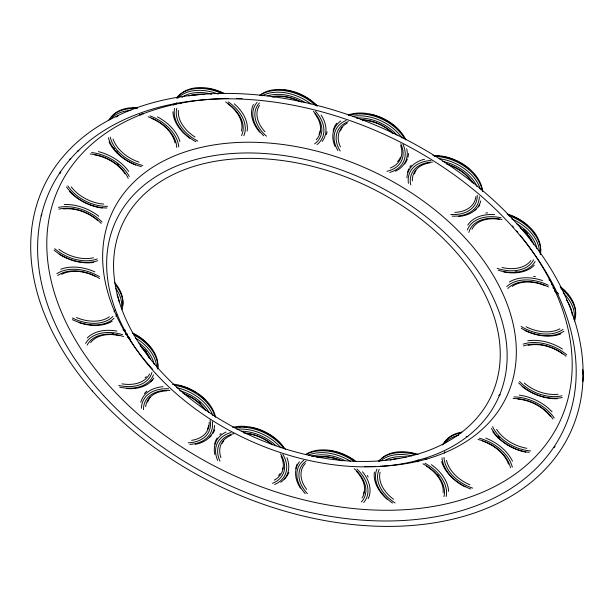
<?xml version="1.0" encoding="UTF-8"?>
<svg xmlns="http://www.w3.org/2000/svg" width="614" height="614" viewBox="0 0 614 614"><rect width="100%" height="100%" fill="white"/><g stroke="black" fill="none" stroke-linecap="round" stroke-linejoin="round"><path stroke-width="0.92" d="M520.181 235.177A276.423 187.101 25 0 1 442.686 504.647A276.423 187.101 25 0 1 69.973 330.186A276.423 187.101 25 0 1 228.132 98.47M236.482 98.463A276.423 187.101 25 0 1 242.093 98.585M512.406 225.937A276.423 187.101 25 0 1 513.634 227.349M516.65 230.887A276.423 187.101 25 0 1 517.84 232.315M152.533 369.244A217.64 147.314 25 0 1 194.515 149.079A217.64 147.314 25 0 1 493.955 276.607A217.64 147.314 25 0 1 380.335 466.264M375.614 466.417A217.64 147.314 25 0 1 364.555 466.417M125.778 333.924A36.326 24.591 25 0 1 127.39 334.53M479.826 204.915A39.856 26.978 25 0 1 478.398 206.895M476.065 209.274A39.856 26.978 25 0 1 474.737 210.333M407.527 172.411A39.856 26.978 25 0 1 408.84 168.873M409.761 167.223A39.856 26.978 25 0 1 411.188 165.25M434.566 156.386A39.856 26.978 25 0 1 482.259 190.478M432.916 155.526A39.181 26.525 25 0 1 482.612 191.591M434.75 155.964A37.416 25.327 25 0 1 439.271 156.133M442.019 156.455A37.416 25.327 25 0 1 468.858 168.812M475.09 175.397A37.416 25.327 25 0 1 476.111 176.801M414.389 173.931A32.795 22.204 25 0 1 415.962 170.562M475.865 196.549A33.471 22.657 25 0 1 454.844 212.367M412.347 180.838A33.471 22.657 25 0 1 429.946 162.856M449.034 165.02A33.471 22.657 25 0 1 471.951 182.258M477.224 195.275A35.236 23.854 25 0 1 450.799 214.463M410.735 184.937A35.236 23.854 25 0 1 432.486 162.088M446.286 163.869A35.236 23.854 25 0 1 473.494 183.609M479.311 196.641A37.416 25.327 25 0 1 452.142 216.136M408.433 183.348A37.416 25.327 25 0 1 430.921 160.507M442.725 161.436A37.416 25.327 25 0 1 477.055 186.625M480.777 200.885A39.181 26.525 25 0 1 458.481 216.504M406.936 177.768A39.181 26.525 25 0 1 424.604 159.21M439.187 158.658A39.181 26.525 25 0 1 480.332 189.181M517.118 271.895A39.856 26.978 25 0 1 515.261 271.994M485.843 213.043A39.856 26.978 25 0 1 487.631 212.828M508.331 215.499A39.856 26.978 25 0 1 540.481 254.112M507.164 214.017A39.181 26.525 25 0 1 540.113 254.365M508.215 214.631A37.416 25.327 25 0 1 527.134 225.269M532.768 231.186A37.416 25.327 25 0 1 534.779 233.995M523.481 229.567A32.795 22.204 25 0 1 527.319 233.497M530.887 260.582A33.471 22.657 25 0 1 501.991 267.504M471.989 229.268A33.471 22.657 25 0 1 499.527 219.344M523.258 230.687A33.471 22.657 25 0 1 531.87 241.954M533.574 259.768A35.236 23.854 25 0 1 497.21 268.372M468.843 232.491A35.236 23.854 25 0 1 501.991 219.513M520.196 227.832A35.236 23.854 25 0 1 533.696 244.288M535.132 261.487A37.416 25.327 25 0 1 498.269 270.275M467.331 230.043A37.416 25.327 25 0 1 501.078 217.755M516.451 223.649A37.416 25.327 25 0 1 536.905 248.432M534.326 265.194A39.181 26.525 25 0 1 503.687 271.933M467.738 225.184A39.181 26.525 25 0 1 494.661 214.647M511.83 218.968A39.181 26.525 25 0 1 539.422 252.016M533.62 276.384A39.856 26.978 25 0 1 535.37 276.676M560.935 288.411A39.856 26.978 25 0 1 574.481 321.022M548.916 279.807A39.181 26.525 25 0 1 550.566 280.575M560.498 286.761A39.181 26.525 25 0 1 575.272 316.694M560.152 286.892A37.416 25.327 25 0 1 561.618 288.096M563.683 289.969A37.416 25.327 25 0 1 564.98 291.266M567.359 293.968A37.416 25.327 25 0 1 568.426 295.349M559.884 328.835A33.471 22.657 25 0 1 526.075 326.755M512.191 286.416A33.471 22.657 25 0 1 545.017 285.656M554.849 291.213A33.471 22.657 25 0 1 558.157 293.876M563 329.403A35.236 23.854 25 0 1 521.094 326.395M507.832 288.48A35.236 23.854 25 0 1 548.379 286.945M554.657 290.714A35.236 23.854 25 0 1 558.195 293.461M563.959 331.199A37.416 25.327 25 0 1 521.324 328.275M506.696 286.638A37.416 25.327 25 0 1 548.325 285.264M552.892 287.766A37.416 25.327 25 0 1 555.064 289.171M566.338 299.832A37.416 25.327 25 0 1 572.286 315.197M560.897 333.886A39.181 26.525 25 0 1 525.001 330.539M509.359 281.972A39.181 26.525 25 0 1 542.546 280.575M551.687 284.597A39.181 26.525 25 0 1 553.275 285.502M563.168 292.97A39.181 26.525 25 0 1 573.983 319.457M582.494 370.787A39.856 26.978 25 0 1 582.694 381.808M582.509 369.359A39.181 26.525 25 0 1 582.709 380.196M558.126 394.242A33.471 22.657 25 0 1 524.187 382.967M528.094 345.406A33.471 22.657 25 0 1 562.731 353.971M561.963 395.792A35.236 23.854 25 0 1 519.559 381.524M523.535 345.958A35.236 23.854 25 0 1 566.07 356.243M562.255 397.534A37.416 25.327 25 0 1 518.653 382.875M523.09 344.155A37.416 25.327 25 0 1 566.699 354.762M557.312 398.693A39.181 26.525 25 0 1 522.015 386.383M527.787 340.793A39.181 26.525 25 0 1 562.47 349.036M499.666 437.959A39.856 26.978 25 0 1 497.747 436.147M498.737 395.608A39.181 26.525 25 0 1 500.333 394.81M526.866 448.297A33.471 22.657 25 0 1 496.565 429.37M517.786 399.108A33.471 22.657 25 0 1 550.336 416.33M530.573 450.922A35.236 23.854 25 0 1 492.558 426.63M513.174 398.547A35.236 23.854 25 0 1 552.915 419.055M529.168 452.364A37.416 25.327 25 0 1 491.453 428.411M513.918 396.913A37.416 25.327 25 0 1 554.242 417.996M555.163 446.555A39.181 26.525 25 0 1 553.866 447.621M525.707 452.157A39.181 26.525 25 0 1 492.85 431.78M519.244 395.132A39.181 26.525 25 0 1 552.032 411.779M442.579 444.996A39.856 26.978 25 0 1 460.953 433M443.83 443.899A39.181 26.525 25 0 1 461.897 432.11M470.009 484.86A33.471 22.657 25 0 1 446.524 460.362M482.504 441.044A33.471 22.657 25 0 1 508.522 464.176M472.626 488.145A35.236 23.854 25 0 1 444.014 457.461M444.352 453.17A35.236 23.854 25 0 1 444.774 451.543M477.984 439.447A35.236 23.854 25 0 1 510.503 467.807M470.7 489.028A37.416 25.327 25 0 1 442.003 457.975M466.118 436.562A37.416 25.327 25 0 1 467.891 436.562M479.357 438.242A37.416 25.327 25 0 1 512.352 467.193M464.936 486.764A39.181 26.525 25 0 1 441.612 461.551M444.521 443.523A39.181 26.525 25 0 1 458.666 435.257M485.851 438.143A39.181 26.525 25 0 1 512.498 461.229M378.454 461.475A39.856 26.978 25 0 1 414.926 454.652M425.226 458.704A39.856 26.978 25 0 1 426.868 459.571M378.777 461.613A39.181 26.525 25 0 1 379.928 460.132M381.954 458.098A39.181 26.525 25 0 1 418.103 454.537M411.142 452.994A37.416 25.327 25 0 1 417.436 454.598M437.291 474.384A32.795 22.204 25 0 1 438.833 476.487M393.467 499.236A33.471 22.657 25 0 1 380.12 472.204M416.3 461.244A33.471 22.657 25 0 1 417.942 461.851M426.515 466.172A33.471 22.657 25 0 1 443.131 492.773M395.109 502.966A35.236 23.854 25 0 1 379.229 469.326M390.159 460.109A35.236 23.854 25 0 1 399.752 458.313M416.162 460.922A35.236 23.854 25 0 1 417.888 461.551M422.931 463.816A35.236 23.854 25 0 1 443.96 496.611M392.515 503.05A37.416 25.327 25 0 1 376.889 469.196M384.732 460.538A37.416 25.327 25 0 1 406.276 457.031M417.812 459.94A37.416 25.327 25 0 1 419.431 460.577M424.919 463.202A37.416 25.327 25 0 1 446.201 496.488M387.304 499.405A39.181 26.525 25 0 1 374.402 472.089M380.665 460.868A39.181 26.525 25 0 1 411.641 455.826M431.335 464.675A39.181 26.525 25 0 1 448.634 491.43M295.794 468.651A39.856 26.978 25 0 1 297.092 464.092M306.217 454.444A39.856 26.978 25 0 1 353.718 461.114M367.295 475.482A39.856 26.978 25 0 1 368.139 477.024M306.563 453.93A39.181 26.525 25 0 1 356.158 461.651M329.135 450.622A37.416 25.327 25 0 1 353.518 460.063M364.248 491.07A32.795 22.204 25 0 1 363.411 493.748M356.565 471.445A33.471 22.657 25 0 1 362.045 497.916M306.67 489.427A33.471 22.657 25 0 1 305.342 463.47M317.476 457.415A33.471 22.657 25 0 1 339.596 460.101M354.301 468.728A35.236 23.854 25 0 1 361.301 501.999M307.376 493.61A35.236 23.854 25 0 1 306.133 461.076M316.271 456.977A35.236 23.854 25 0 1 342.098 460.891M357.033 469.119A37.416 25.327 25 0 1 363.695 502.528M305.219 493.625A37.416 25.327 25 0 1 303.753 460.3M311.666 456.263A37.416 25.327 25 0 1 344.769 460.538M300.438 488.191A39.181 26.525 25 0 1 299.425 461.766M308.466 455.104A39.181 26.525 25 0 1 350.479 461.321M362.475 471.79A39.181 26.525 25 0 1 368.147 498.729M288.872 472.312A39.856 26.978 25 0 1 284.474 479.097M214.693 444.114A39.856 26.978 25 0 1 217.141 437.997M219.866 434.597A39.856 26.978 25 0 1 221.117 433.461M234.594 427.659A39.856 26.978 25 0 1 283.706 448.358M232.645 427.367A39.181 26.525 25 0 1 285.341 449.341M239.23 426.891A37.416 25.327 25 0 1 240.964 426.776M243.62 426.738A37.416 25.327 25 0 1 246.337 426.876M250.949 427.49A37.416 25.327 25 0 1 280.598 443.891M280.107 473.632A32.795 22.204 25 0 1 278.503 475.397M222.322 443.262A32.795 22.204 25 0 1 223.688 440.814M282.908 467.784A32.795 22.204 25 0 1 282.371 469.572M281.089 456.225A33.471 22.657 25 0 1 274.274 480.125M220.894 457.622A33.471 22.657 25 0 1 231.225 435.211M246.667 433.553A33.471 22.657 25 0 1 271.91 444.613M280.552 453.869A35.236 23.854 25 0 1 272.501 483.318M220.004 461.198A35.236 23.854 25 0 1 233.842 433.622M243.789 432.916A35.236 23.854 25 0 1 272.585 444.751M282.87 454.368A37.416 25.327 25 0 1 274.627 484.492M217.701 460.5A37.416 25.327 25 0 1 230.979 432.494M241.532 431.22A37.416 25.327 25 0 1 275.985 445.741M286.899 457.63A39.181 26.525 25 0 1 280.728 482.259M214.816 454.475A39.181 26.525 25 0 1 226.09 432.003M236.881 429.209A39.181 26.525 25 0 1 280.813 447.721M211.109 435.81A39.856 26.978 25 0 1 209.32 437.567M144.443 393.536A39.856 26.978 25 0 1 146.769 391.156M174.752 385.323A39.856 26.978 25 0 1 214.854 416.123M214.746 429.823A39.856 26.978 25 0 1 213.081 433.208M173.731 384.18A39.181 26.525 25 0 1 215.522 417.305M172.519 384.418A37.416 25.327 25 0 1 174.353 384.617M178.996 385.454A37.416 25.327 25 0 1 195.973 392.546M198.376 394.165A37.416 25.327 25 0 1 204.823 399.637M207.801 402.991A37.416 25.327 25 0 1 208.86 404.388M147.644 402.224A32.795 22.204 25 0 1 150.307 397.335M198.928 401.817A32.795 22.204 25 0 1 200.271 403.091M208.706 425.602A32.795 22.204 25 0 1 207.348 429.063M209.197 422.363A33.471 22.657 25 0 1 191.599 440.338M145.679 406.652A33.471 22.657 25 0 1 166.701 390.834M184.753 394.242A33.471 22.657 25 0 1 204.731 409.822M210.019 419.976A35.236 23.854 25 0 1 188.268 442.824M143.53 409.638A35.236 23.854 25 0 1 169.955 390.45M183.018 393.298A35.236 23.854 25 0 1 205.767 410.367M212.314 421.565A37.416 25.327 25 0 1 189.833 444.406M141.443 408.272A37.416 25.327 25 0 1 168.604 388.777M179.695 390.65A37.416 25.327 25 0 1 209.059 412.431M214.608 425.433A39.181 26.525 25 0 1 195.26 444.336M140.767 402.316A39.181 26.525 25 0 1 163.063 386.697M176.763 387.695A39.181 26.525 25 0 1 212.997 415.732M152.702 379.966A39.856 26.978 25 0 1 150.852 381.678M123.759 330.723A39.856 26.978 25 0 1 125.509 331.291M134.005 334.945A39.856 26.978 25 0 1 157.767 369.083M123.475 329.549A39.181 26.525 25 0 1 125.202 330.071M132.785 333.126A39.181 26.525 25 0 1 157.668 368.316M122.915 329.687A37.416 25.327 25 0 1 124.573 330.155M132.639 333.333A37.416 25.327 25 0 1 149.946 346.979M125.824 334.392A33.471 22.657 25 0 1 127.459 334.998M146.347 376.658A32.795 22.204 25 0 1 145.111 377.725M111.901 333.694A32.795 22.204 25 0 1 113.713 333.786M127.466 337.14A32.795 22.204 25 0 1 129.823 338.191M145.058 349.965A32.795 22.204 25 0 1 146.623 352.068M149.555 373.934A33.471 22.657 25 0 1 122.017 383.857M90.665 342.62A33.471 22.657 25 0 1 119.553 335.697M141.826 347.777A33.471 22.657 25 0 1 149.379 358.484M151.911 372.422A35.236 23.854 25 0 1 118.763 385.4M87.18 345.145A35.236 23.854 25 0 1 123.537 336.541M128.664 338.56A35.236 23.854 25 0 1 130.337 339.358M140.192 345.82A35.236 23.854 25 0 1 150.56 359.29M153.416 374.87A37.416 25.327 25 0 1 119.676 387.158M85.622 343.426A37.416 25.327 25 0 1 122.485 334.638M127.367 336.388A37.416 25.327 25 0 1 128.971 337.078M138.687 342.704A37.416 25.327 25 0 1 154.083 364.217M153.807 378.017A39.181 26.525 25 0 1 126.883 388.555M87.226 338.007A39.181 26.525 25 0 1 116.998 331.099M125.632 333.425A39.181 26.525 25 0 1 127.328 334.062M135.494 338.045A39.181 26.525 25 0 1 156.578 366.957M115.447 284.911A39.856 26.978 25 0 1 122.063 309.448M114.373 282.271A39.181 26.525 25 0 1 122.716 305.074M109.361 316.778A33.471 22.657 25 0 1 76.527 317.545M61.661 274.366A33.471 22.657 25 0 1 95.469 276.446M114.872 310.124A33.471 22.657 25 0 1 113.997 311.812M112.915 316.433A35.236 23.854 25 0 1 72.368 317.968M57.747 275.509A35.236 23.854 25 0 1 99.66 278.518M116.906 314.805A37.416 25.327 25 0 1 115.877 316.264M114.058 318.275A37.416 25.327 25 0 1 72.421 319.648M56.795 273.714A37.416 25.327 25 0 1 99.422 276.638M117.067 294.873A37.416 25.327 25 0 1 119.4 302.618M112.185 321.229A39.181 26.525 25 0 1 79.006 322.626M60.648 269.308A39.181 26.525 25 0 1 94.894 271.887M115.939 288.649A39.181 26.525 25 0 1 121.426 307.844M41.061 215.944A39.856 26.978 25 0 1 41.89 214.248M93.458 257.796A33.471 22.657 25 0 1 58.814 249.223M63.426 208.96A33.471 22.657 25 0 1 97.357 220.234M97.219 258.954A35.236 23.854 25 0 1 54.684 248.67M58.79 209.121A35.236 23.854 25 0 1 101.195 223.389M97.664 260.758A37.416 25.327 25 0 1 54.055 250.151M58.499 207.378A37.416 25.327 25 0 1 102.093 222.038M93.758 262.401A39.181 26.525 25 0 1 59.082 254.165M64.24 204.508A39.181 26.525 25 0 1 98.839 216.266M117.197 163.907A32.795 22.204 25 0 1 118.632 165.135M103.766 204.094A33.471 22.657 25 0 1 71.216 186.871M94.679 154.905A33.471 22.657 25 0 1 124.987 173.831M107.573 206.365A35.236 23.854 25 0 1 67.839 185.858M69.29 159.617A35.236 23.854 25 0 1 70.679 158.519M90.174 153.991A35.236 23.854 25 0 1 128.188 178.283M106.828 208A37.416 25.327 25 0 1 66.504 186.917M91.586 152.548A37.416 25.327 25 0 1 129.301 176.502M102.3 208.069A39.181 26.525 25 0 1 69.512 191.422M60.279 173.501A39.181 26.525 25 0 1 60.126 171.805M77.241 151.159A39.181 26.525 25 0 1 78.914 150.783M98.424 151.627A39.181 26.525 25 0 1 128.694 171.421M117.827 152.464A39.856 26.978 25 0 1 116.445 151.082M114.519 148.933A39.856 26.978 25 0 1 113.329 147.467M108.785 120.214A39.856 26.978 25 0 1 135.786 108.624M111.579 116.806A39.181 26.525 25 0 1 137.421 107.795M132.225 108.218A37.416 25.327 25 0 1 137.551 108.21M139.04 162.157A33.471 22.657 25 0 1 113.03 139.025M151.543 118.341A33.471 22.657 25 0 1 175.021 142.839M142.77 165.465A35.236 23.854 25 0 1 110.244 137.106M139.386 114.665A35.236 23.854 25 0 1 141.128 114.948M148.12 116.767A35.236 23.854 25 0 1 176.732 147.452M141.389 166.67A37.416 25.327 25 0 1 108.394 137.72M116.038 117.082A37.416 25.327 25 0 1 118.203 115.816M141.819 113.521A37.416 25.327 25 0 1 143.469 113.882M150.046 115.885A37.416 25.327 25 0 1 178.751 146.938M135.702 165.059A39.181 26.525 25 0 1 109.046 141.972M110.29 119.576A39.181 26.525 25 0 1 130.836 110.482M157.414 116.852A39.181 26.525 25 0 1 179.933 141.65M176.671 97.956A39.856 26.978 25 0 1 221.447 93.351M176.985 98.225A39.181 26.525 25 0 1 224.371 93.558M207.087 88.393A37.416 25.327 25 0 1 223.404 93.359M195.029 137.029A33.471 22.657 25 0 1 178.413 110.428M180.716 103.697A33.471 22.657 25 0 1 181.629 102.392M193.441 95.393A33.471 22.657 25 0 1 199.435 94.61M228.086 103.966A33.471 22.657 25 0 1 241.432 130.997M197.823 141.097A35.236 23.854 25 0 1 176.794 108.302M188.882 95.945A35.236 23.854 25 0 1 204.416 94.379M225.637 101.947A35.236 23.854 25 0 1 241.525 135.587M195.835 141.711A37.416 25.327 25 0 1 174.553 108.417M175.98 104.227A37.416 25.327 25 0 1 176.847 102.684M181.844 97.434A37.416 25.327 25 0 1 211.508 94.165M228.231 101.863A37.416 25.327 25 0 1 243.858 135.717M190.217 138.526A39.181 26.525 25 0 1 172.91 111.771M173.754 105.201A39.181 26.525 25 0 1 174.399 103.459M177.999 98.033A39.181 26.525 25 0 1 218.1 94.088M234.249 103.789A39.181 26.525 25 0 1 247.15 131.112M259.929 95.385A39.856 26.978 25 0 1 315.235 105.178M327.047 131.78A39.856 26.978 25 0 1 326.402 134.566M259.722 95.439A39.181 26.525 25 0 1 317.284 105.846M284.167 90.081A37.416 25.327 25 0 1 317.016 106.145M320.201 130.621A32.795 22.204 25 0 1 318.981 134.144M314.875 113.774A33.471 22.657 25 0 1 316.202 139.731M264.979 131.757A33.471 22.657 25 0 1 259.499 105.286M272.601 97.127A33.471 22.657 25 0 1 299.555 101.44M313.37 111.303A35.236 23.854 25 0 1 314.614 143.837M266.453 136.185A35.236 23.854 25 0 1 259.453 102.914M271.35 96.705A35.236 23.854 25 0 1 301.359 102.093M315.527 111.287A37.416 25.327 25 0 1 316.993 144.612M263.713 135.786A37.416 25.327 25 0 1 257.059 102.385M267.627 95.815A37.416 25.327 25 0 1 305.235 102.653M321.114 115.01A39.181 26.525 25 0 1 322.12 141.435M259.668 132.133A39.181 26.525 25 0 1 253.405 104.472M261.986 95.822A39.181 26.525 25 0 1 310.822 103.973M333.187 130.851A39.856 26.978 25 0 1 336.725 123.184M348.852 115.363A39.856 26.978 25 0 1 404.672 138.887M408.517 153.446A39.856 26.978 25 0 1 407.934 157.253M407.366 159.049A39.856 26.978 25 0 1 404.611 163.984M348.414 114.933A39.181 26.525 25 0 1 405.923 139.854M356.036 113.82A37.416 25.327 25 0 1 357.724 113.628M363.918 113.552A37.416 25.327 25 0 1 365.752 113.705M369.444 114.227A37.416 25.327 25 0 1 395.9 127.367M398.486 129.961A37.416 25.327 25 0 1 400.244 131.995M400.52 157.169A32.795 22.204 25 0 1 397.565 161.566M340.471 130.859A32.795 22.204 25 0 1 342.182 127.558M400.65 145.579A33.471 22.657 25 0 1 390.32 167.99M340.455 146.976A33.471 22.657 25 0 1 347.271 123.076M362.352 120.075A33.471 22.657 25 0 1 392.262 133.031M400.75 143.714A35.236 23.854 25 0 1 386.904 171.291M340.194 151.044A35.236 23.854 25 0 1 348.253 121.595M360.587 119.584A35.236 23.854 25 0 1 393.029 133.253M403.053 144.413A37.416 25.327 25 0 1 389.775 172.411M337.877 150.545A37.416 25.327 25 0 1 346.127 120.421M356.504 118.041A37.416 25.327 25 0 1 397.005 135.111M406.737 148.726A39.181 26.525 25 0 1 395.454 171.199M335.014 146.447A39.181 26.525 25 0 1 340.816 120.943M352.735 116.276A39.181 26.525 25 0 1 402.055 138.096M155.733 373.596A210.702 142.617 25 0 0 496.219 402.308A210.702 142.617 25 0 0 268.748 153.83A210.702 142.617 25 0 0 155.733 373.596M157.522 367.579A203.434 137.705 25 0 0 487.892 402.446A203.434 137.705 25 0 0 275.287 159.709A203.434 137.705 25 0 0 157.522 367.579M92.307 390.918A290.622 196.718 25 0 0 564.788 443.277A290.622 196.718 25 0 0 263.598 95.531A290.622 196.718 25 0 0 92.307 390.918M103.605 395.554A283.361 191.798 25 0 0 561.495 434.175A283.361 191.798 25 0 0 255.593 100.005A283.361 191.798 25 0 0 103.605 395.554"/></g></svg>
